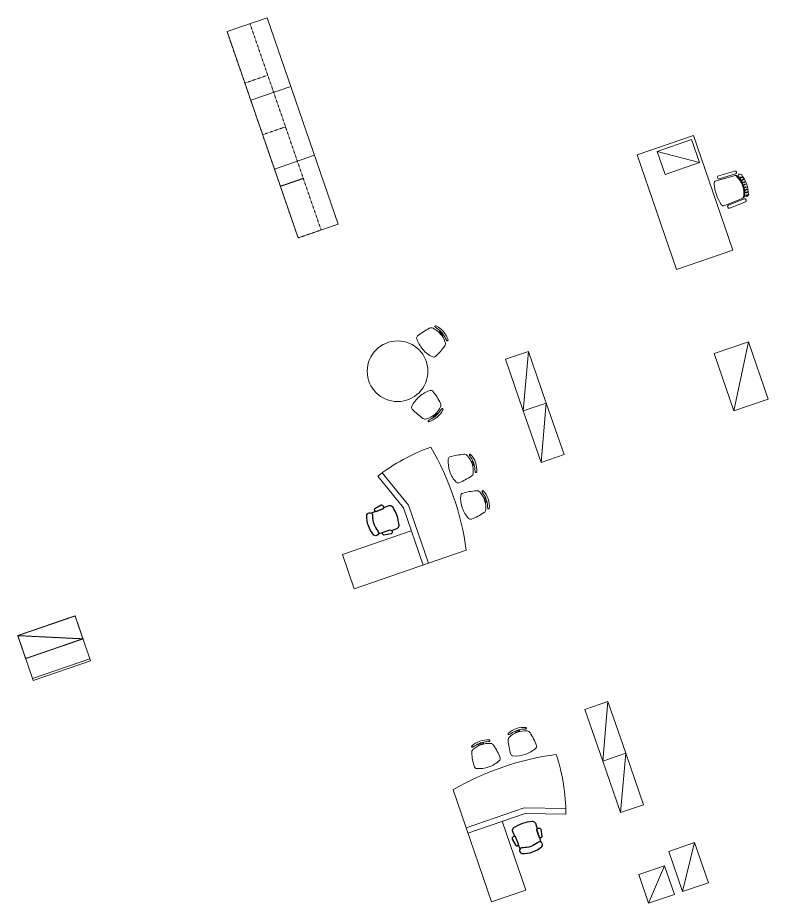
# Model space of a CAD drawing. Extents: x 760773 to 1075934, y 719259 to 1013331.
# Drawn here: x 799312 to 811689, y 834410 to 849016 of the extents above; entities that cross this region are included whole.
import ezdxf

# ---------------------------------------------------------------- set-up
doc = ezdxf.new("R2010")
doc.units = 0
doc.header["$MEASUREMENT"] = 0
doc.linetypes.add('HIDDEN', pattern=[0.375, 0.25, -0.125])
doc.layers.add('72471 FF-FUR', color=9, linetype='Continuous', lineweight=30)

# ---------------------------------------------------------------- blocks, each defined once
blk = doc.blocks.new('END-BENCH1')
at = {"linetype": 'HIDDEN', "lineweight": -2, "ltscale": 0.001}
blk.add_line((-0.415, 0), (-0.815, 1), dxfattribs=at)
at = {"lineweight": -2, "flags": 128}
for points in [[(-0.815, 0), (-0.065, 0), (-0.065, 1), (-0.815, 1), (-0.815, 0)], [(-0.065, 0), (-0.03, 0), (-0.03, 1), (-0.065, 1), (-0.065, 0)]]:
    blk.add_lwpolyline(points, dxfattribs=at)
at = {"linetype": 'HIDDEN', "lineweight": -2, "ltscale": 0.001, "extrusion": (0, 0, -1), "flags": 128}
for points in [[(0.815, 1), (0.415, 1), (0.415, 0)], [(0.815, 1), (0.415, 1), (0.415, 0), (0.815, 0), (0.815, 1)]]:
    blk.add_lwpolyline(points, dxfattribs=at)
blk = doc.blocks.new('CHAIR12')
at = {"color": 0, "linetype": 'ByBlock', "ltscale": 0.5, "flags": 128}
for points in [[(0.00693, -0.01509), (0.0072, -0.01228, -0.085099), (0.00707, -0.01197), (0.00721, -0.00727, -0.186029), (0.00776, -0.00648), (0.00786, -0.00252, 0.23574), (0.00635, -0.00079, 0.124929), (-0.00635, -0.00079, 0.23574), (-0.00786, -0.00252), (-0.00776, -0.00648, -0.186029), (-0.00721, -0.00727), (-0.00707, -0.01197, -0.085099), (-0.0072, -0.01228), (-0.00693, -0.01509)], [(-0.00985, -0.00751), (-0.009, -0.01213, 0.736549), (-0.00707, -0.01197), (-0.00721, -0.00727, 0.857709), (-0.00985, -0.00751)]]:
    blk.add_lwpolyline(points, format="xyb", dxfattribs=at)
at = {"color": 0, "linetype": 'ByBlock', "ltscale": 0.5, "extrusion": (0, 0, -1), "flags": 128}
for points in [[(-0.00985, -0.00751), (-0.009, -0.01213, 0.736549), (-0.00707, -0.01197), (-0.00721, -0.00727, 0.857709), (-0.00985, -0.00751)], [(0.00498, -0.01504, -0.178907), (-0.00498, -0.01504, 0.986284), (-0.00689, -0.0183, 0.201081), (0.00689, -0.0183, 0.986284), (0.00498, -0.01504)]]:
    blk.add_lwpolyline(points, format="xyb", dxfattribs=at)
blk = doc.blocks.new('Chair071')
at = {"lineweight": -2, "flags": 128}
for points in [[(-0.00426, 0.01613, -0.142221), (0.00426, 0.01613), (0.00506, 0.01593, 0.047635), (0.00572, 0.01583, 0.083355), (0.00615, 0.01588, 0.222875), (0.00633, 0.01604, 0.153024), (0.00637, 0.01642, 0.213168), (0.00618, 0.01669, 0.211623), (-0.00618, 0.01669, 0.213168), (-0.00637, 0.01642, 0.153024), (-0.00633, 0.01604, 0.222875), (-0.00615, 0.01588, 0.083355), (-0.00572, 0.01583, 0.047635), (-0.00506, 0.01593), (-0.00426, 0.01613)], [(0, 0.01554, 0.104546), (-0.00618, 0.01424, 0.229348), (-0.00765, 0.0125, 0.05399), (-0.009, 0.00323, 0.308249), (-0.00802, 0.00167, 0.103199), (0, 0, 0.103199)], [(0, 0, 0.103199), (0.00802, 0.00167, 0.308249), (0.009, 0.00323, 0.05399), (0.00765, 0.0125, 0.229348), (0.00618, 0.01424, 0.104546), (0, 0.01554, 0.104546)]]:
    blk.add_lwpolyline(points, format="xyb", dxfattribs=at)
at = {"color": 8, "lineweight": -2, "true_color": 0x7f7f7f, "flags": 128}
blk.add_lwpolyline([(0.00164, 0.01581), (0.00164, 0.01646), (-0.00164, 0.01646), (-0.00164, 0.01581), (0.00164, 0.01581)], dxfattribs=at)
blk = doc.blocks.new('mgr11')
at = {"color": 0, "lineweight": -2}
for p, q in [((-1.639, 0), (-1.639, -1.015)), ((-2.298, 0), (-0.345, 0)), ((-1.545, -0.998), (-1.545, 0)), ((-1.405, -1.659), (-1.639, -1.015)), ((-1.315, -1.63), (-1.545, -0.998))]:
    blk.add_line(p, q, dxfattribs=at)
at = {"color": 0, "lineweight": -2, "extrusion": (0, 0, -1), "flags": 128}
blk.add_lwpolyline([(0.345, 0), (0.345, -0.6), (1.545, -0.6)], dxfattribs=at)
at = {"color": 0, "lineweight": -2}
for centre, radius, start, end in [((2.225, -0.9), 4.612, 168.7476, 191.2501), ((-2.345, 1.4), 3.2, 270.8431, 288.7751)]:
    blk.add_arc(centre, radius, start, end, dxfattribs=at)
for name, p, xscale, yscale, zscale, rotation in [('Chair071', (-2.464, -0.682), 24.99999997136144, 25.00000008692805, 25.00000002914472, 90.00000289454144), ('CHAIR12', (-1.403, -0.908), 25.39998628385365, 25.39998628385365, 25.39998628385365, 90), ('Chair071', (-2.464, -1.317), 24.99999997136144, 25.00000008692805, 25.00000002914472, 90.00000289454144)]:
    blk.add_blockref(name, p, dxfattribs=dict(at, xscale=xscale, yscale=yscale, zscale=zscale, rotation=rotation))
blk = doc.blocks.new('CAB1000-A1')
at = {"color": 0, "linetype": 'ByBlock', "lineweight": -2}
blk.add_line((0.45, 1), (0.05, 0.1), dxfattribs=at)
at = {"color": 0, "linetype": 'ByBlock', "lineweight": -2, "flags": 128}
blk.add_lwpolyline([(0.05, 0.1), (0.45, 0.1), (0.45, 1), (0.05, 1), (0.05, 0.1)], dxfattribs=at)
blk = doc.blocks.new('cab100029')
at = {"layer": '72471 FF-FUR', "lineweight": 0, "ltscale": 0.001}
blk.add_line((0.242, 1.141), (0, 0), dxfattribs=at)
at = {"layer": '72471 FF-FUR', "lineweight": 0, "ltscale": 0.001, "flags": 128}
blk.add_lwpolyline([(0, 0), (-0.326, 0.946), (0.242, 1.141), (0.567, 0.195), (0, 0)], dxfattribs=at)
blk = doc.blocks.new('X301')
at = {"color": 0}
for p in [(36290.625, 43356.25), (36334.375, 43356.25), (36378.125, 43356.25), (36421.875, 43356.25), (36465.625, 43356.25), (36509.375, 43356.25), (36553.125, 43356.25), (36596.875, 43356.25)]:
    blk.add_point(p, dxfattribs=at)
blk = doc.blocks.new('c7_11')
at = {"color": 0, "linetype": 'ByBlock', "lineweight": -2}
for p, q in [((-192, 467), (-192, 475)), ((192, 467), (192, 475)), ((-268, 415), (-281, 135)), ((-218, 411), (-231, 131)), ((-200, 380), (-218, 73)), ((199, 378), (217, 74)), ((218, 411), (231, 131)), ((268, 415), (281, 135))]:
    blk.add_line(p, q, dxfattribs=at)
for centre, radius, start, end in [((-118, 372), 82, 119.0663, 178.9882), ((0, 76), 382, 59.7683, 120.2317), ((-167, 474), 25, 100.3884, 177.4438), ((-167, 466), 25, 177.4438, 294.5277), ((0, 4), 524, 70.4182, 109.1761), ((0, 4), 467, 70.4182, 109.1761), ((167, 466), 25, 245.4723, 2.5562), ((117, 372), 82.3, 1.0429, 60.6025), ((167, 474), 25, 2.5562, 69.1297), ((-243, 413), 25, 356.2298, 176.2298), ((243, 413), 25, 3.7702, 183.7702), ((-256, 133), 25, 176.2298, 356.2298), ((-168, 69), 50, 176.2298, 256.6171), ((-2, 764), 764, 256.6171, 283.7289), ((167, 70), 50, 283.7289, 3.7913), ((256, 133), 25, 183.7702, 3.7702)]:
    blk.add_arc(centre, radius, start, end, dxfattribs=at)
for p in [(-36463, -42857), (-36463, -42882)]:
    blk.add_blockref('X301', p, dxfattribs=at)

msp = doc.modelspace()

# ---------------------------------------------------------------- linework, layer by layer
at = {"layer": '72471 FF-FUR', "lineweight": 0, "ltscale": 0.001}
for p, q in [((803425.98308, 849016.09245), (802764.11903, 848788.19438)), ((803816.66548, 847881.46838), (803154.80143, 847653.57031)), ((804207.34788, 846746.8443), (803545.48383, 846518.94623)), ((809856.55319, 846811.01808), (810554.09159, 846628.15155)), ((810473.95739, 835411.87213), (810276.37106, 834603.50323)), ((809977.47559, 835029.3956), (809714.77563, 834410.13041))]:
    msp.add_line(p, q, dxfattribs=at)
at = {"layer": '72471 FF-FUR', "linetype": 'HIDDEN', "lineweight": 0, "ltscale": 0.001}
msp.add_line((803728.35066, 847216.48572), (803350.14263, 847086.25826), dxfattribs=at)
at = {"layer": '72471 FF-FUR', "lineweight": 0, "ltscale": 0.001, "flags": 128}
for points in [[(803425.98308, 849016.09245), (804598.03028, 845612.22022), (803936.16623, 845384.32215), (802764.11903, 848788.19438)], [(802764.11903, 848788.19437), (803425.98308, 849016.09244)], [(803154.80143, 847653.5703), (803816.66548, 847881.46837)], [(810176.55223, 844861.3559), (811105.52423, 845181.22661), (810454.38792, 847072.26376), (809525.41592, 846752.39305), (810176.55223, 844861.3559)], [(810554.09159, 846628.15155), (810423.86433, 847006.35898), (809856.55319, 846811.01808), (809986.78045, 846432.81065), (810554.09159, 846628.15155)], [(803545.48383, 846518.94622), (804207.34788, 846746.84429)], [(810276.37106, 834603.50323), (810701.8551, 834750.00912), (810473.95739, 835411.87213), (810048.47335, 835265.36623), (810276.37106, 834603.50323)], [(809714.77563, 834410.13041), (810140.25966, 834556.63631), (809977.47559, 835029.3956), (809551.99155, 834882.8897), (809714.77563, 834410.13041)]]:
    msp.add_lwpolyline(points, dxfattribs=at)
at = {"layer": '72471 FF-FUR', "linetype": 'HIDDEN', "lineweight": 0, "ltscale": 0.001, "flags": 128}
for points in [[(802764.11903, 848788.19438), (803643.15444, 846235.29019), (804021.36247, 846365.51766), (803142.32706, 848918.42185)], [(803435.33886, 848067.45379), (803057.13083, 847937.22632)], [(803936.16624, 845384.32212), (804314.37427, 845514.54959), (804021.36247, 846365.51765), (803643.15444, 846235.29018), (803936.16624, 845384.32212)]]:
    msp.add_lwpolyline(points, dxfattribs=at)
at = {"layer": '72471 FF-FUR', "lineweight": 0, "ltscale": 0.001}
msp.add_circle((805575.98632, 843184.76173), 500.00079, dxfattribs=at)

# ---------------------------------------------------------------- block references
at = {"lineweight": 0, "xscale": 999.9999999999975, "yscale": 999.9999999999975, "zscale": 999.9999999999975}
msp.add_blockref('cab100029', (811121.75042, 842530.02498), dxfattribs=at)
at = {"layer": '72471 FF-FUR', "lineweight": 0, "ltscale": 0.001, "extrusion": (0, 0, -1), "zscale": -1, "rotation": 70.82698288784448}
msp.add_blockref('c7_11', (-810832.69502, 846098.38789), dxfattribs=at)
at = {"layer": '72471 FF-FUR', "lineweight": 0, "ltscale": 0.001}
for name, p, xscale, yscale, zscale, rotation in [('Chair071', (805991.98829, 843545.0336), 25000.03948480282, 25000.03960036963, 25000.03954258624, 310.8104814844392), ('CAB1000-A1', (807634.63623, 842420.36515), 1000.001580537663, 1000.001580537663, 1000.001580537663, 18.99999922515565), ('Chair071', (805935.44438, 842768.47954), 25000.03960679153, 25000.03960679153, 25000.03960679153, 220.8104816074828), ('CAB1000-A1', (807927.9036, 841568.65485), 1000.001580537663, 1000.001580537663, 1000.001580537663, 18.99999922515565), ('CAB1000-A1', (808944.90053, 836646.01007), 1000.001580537663, 1000.001580537663, 1000.001580537663, 18.99999922515565), ('CAB1000-A1', (809237.91233, 835795.042), 1000.001580537663, 1000.001580537663, 1000.001580537663, 18.99999922515565)]:
    msp.add_blockref(name, p, dxfattribs=dict(at, xscale=xscale, yscale=yscale, zscale=zscale, rotation=rotation))
at = {"layer": '72471 FF-FUR', "linetype": 'Continuous', "lineweight": 0, "ltscale": 0.001, "xscale": 1000.001580537658, "yscale": 1000.001580537658, "zscale": 1000.001580537658, "rotation": 198.9999992251557}
msp.add_blockref('mgr11', (804535.71826, 839485.37289), dxfattribs=at)
at = {"layer": '72471 FF-FUR', "lineweight": 0, "ltscale": 0.001, "extrusion": (0, 0, -1), "xscale": 1000.001580537667, "yscale": 1000.001580537667, "zscale": -1000.001580537662, "rotation": 250.9999971079663}
msp.add_blockref('END-BENCH1', (-800522.81886, 838379.46476), dxfattribs=at)
at = {"layer": '72471 FF-FUR', "linetype": 'Continuous', "lineweight": 0, "ltscale": 0.001, "extrusion": (0, 0, -1), "xscale": 1000.001580537664, "yscale": 1000.001580537664, "zscale": 1000.001580537664, "rotation": 251.0000028920336}
msp.add_blockref('mgr11', (-807238.10888, 834107.05104), dxfattribs=at)

doc.saveas('drawing.dxf')
